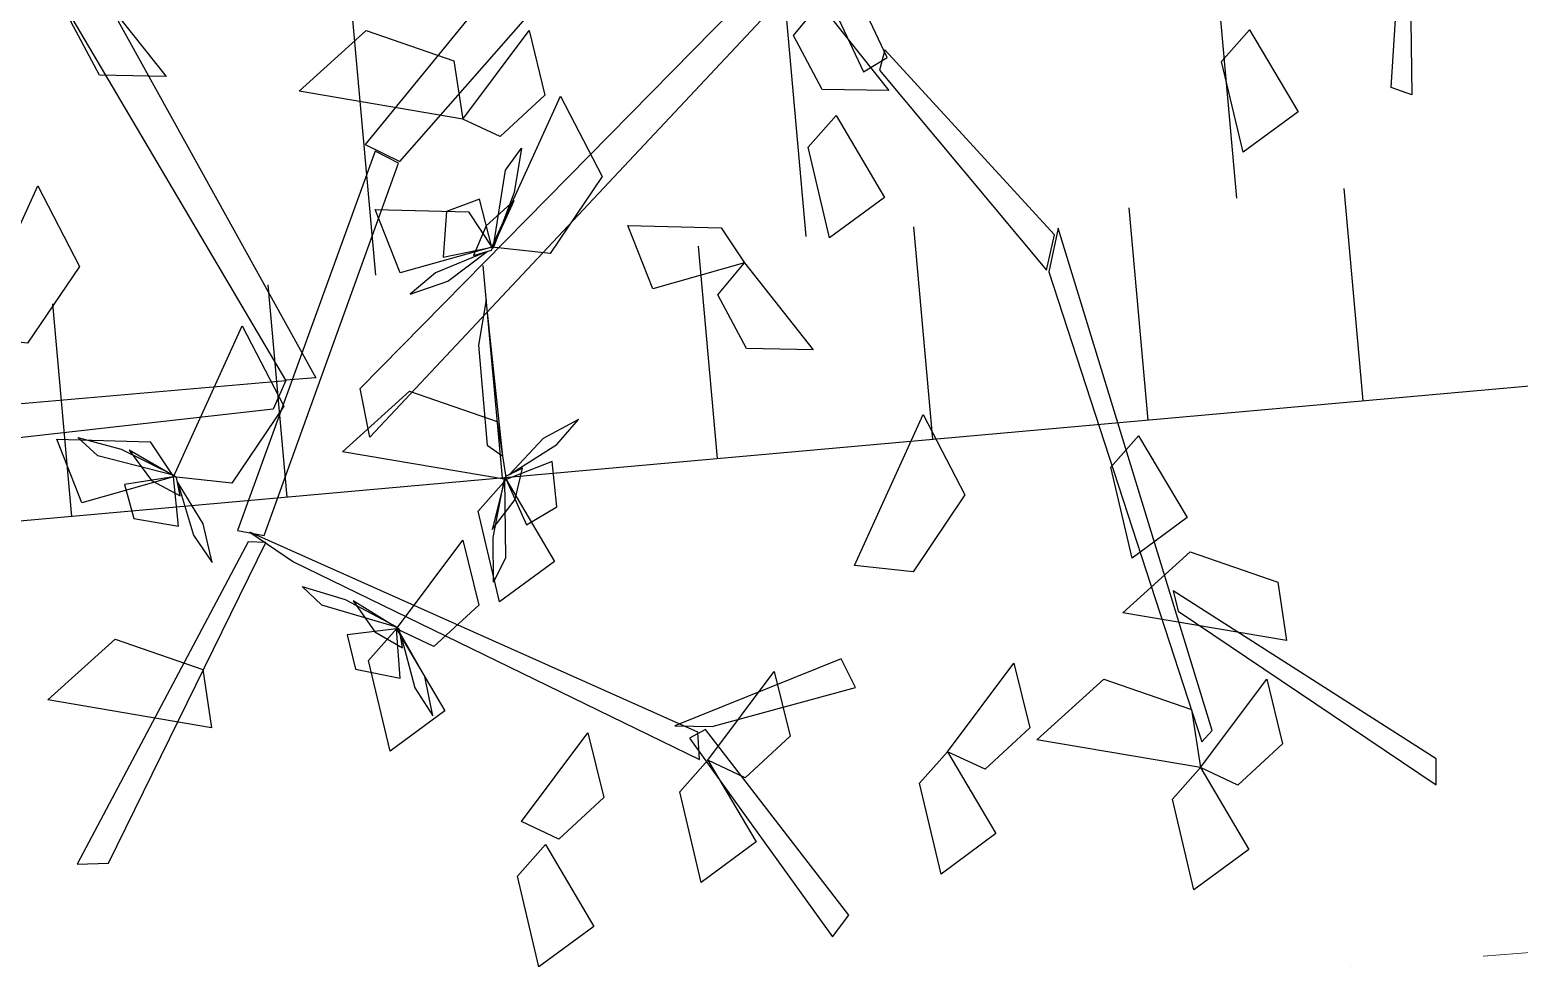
# Model space of a CAD drawing. Header units: metres. Extents: x 1851758 to 1852050, y 5187822 to 5188223.
# Drawn here: x 1851895.196 to 1851897.29, y 5187878.897 to 5187880.204 of the extents above; entities that cross this region are included whole.
import ezdxf

# ---------------------------------------------------------------- set-up
doc = ezdxf.new("R2010")
doc.units = ezdxf.units.M
doc.header["$LTSCALE"] = 2.5
doc.linetypes.add('L8', pattern=[0.225, 0.15, -0.075])
for name, color, linetype in [('PRO_VOI', 7, 'CONTINUOUS'), ('PRO_VOI_PLANCHETTES', 232, 'CONTINUOUS'), ('PRO_VOI_VEG', 81, 'CONTINUOUS'), ('TAL_HACH', 44, 'CONTINUOUS')]:
    doc.layers.add(name, color=color, linetype=linetype)
doc.layers.add('TAL', color=34, linetype='CONTINUOUS', lineweight=25)
doc.layers.add('VOI', color=251, linetype='CONTINUOUS', lineweight=20)

# ---------------------------------------------------------------- blocks, each defined once
blk = doc.blocks.new('arbre4')
at = {"layer": 'PRO_VOI_VEG', "color": 42, "linetype": 'ByBlock', "lineweight": -2, "extrusion": (0.715812, 0.230111, 0.659289), "elevation": 1.31, "flags": 128}
blk.add_lwpolyline([(-1.3064, 2.5579), (-1.9997, 4.5127), (-2.081, 4.4029), (-1.4555, 2.4808), (-1.3064, 2.5579)], close=True, dxfattribs=at)
at = {"layer": 'PRO_VOI_VEG', "color": 42, "linetype": 'ByBlock', "lineweight": -2, "extrusion": (0.117148, 0.690201, 0.714072), "elevation": 0.9423, "flags": 128}
for points in [[(-0.0158, 2.9868), (-0.5345, 4.2377), (-0.5974, 4.1723), (-0.0875, 2.9468), (-0.0158, 2.9868)], [(-0.3516, 3.8619), (0.7588, 5.8409), (0.7985, 5.6534), (-0.3165, 3.7606), (-0.3516, 3.8619)]]:
    blk.add_lwpolyline(points, close=True, dxfattribs=at)
at = {"layer": 'PRO_VOI_VEG', "color": 42, "linetype": 'ByBlock', "lineweight": -2, "extrusion": (0.467607, -0.569947, 0.67565), "elevation": 4.1436, "flags": 128}
blk.add_lwpolyline([(-3.2067, 2.3733), (-2.8223, 4.7475), (-2.7247, 4.5887), (-3.1414, 2.2936), (-3.2067, 2.3733)], close=True, dxfattribs=at)
at = {"layer": 'PRO_VOI_VEG', "linetype": 'ByBlock', "lineweight": -2, "extrusion": (-2.51652e-10, -0.654654, 0.755929), "elevation": 5.8288, "flags": 128}
blk.add_lwpolyline([(-1.9978, 2.3791), (-1.8248, 2.0365), (-2.0115, 2.0611), (-2.0793, 2.2695), (-1.9978, 2.3791)], close=True, dxfattribs=at)
at = {"layer": 'PRO_VOI_VEG', "color": 42, "linetype": 'ByBlock', "lineweight": -2, "extrusion": (-0.89221, -0.02421, 0.450971), "elevation": 1.7248, "flags": 128}
blk.add_lwpolyline([(2.2374, 7.0329), (2.6553, 6.9441), (2.6289, 6.8208), (2.1331, 7.0114), (2.2374, 7.0329)], close=True, dxfattribs=at)
at = {"layer": 'PRO_VOI_VEG', "linetype": 'ByBlock', "lineweight": -2, "extrusion": (-0.095442, 0.360509, 0.92786), "flags": 128}
for points, elevation in [([(1.6, 4.094), (2.0081, 3.8493), (1.773, 3.7431), (1.569, 3.9185), (1.6, 4.094)], 4.489), ([(1.8234, 4.4791), (2.2315, 4.2344), (1.9964, 4.1282), (1.7923, 4.3036), (1.8234, 4.4791)], 2.7729), ([(2.837, 5.3739), (3.245, 5.1292), (3.01, 5.023), (2.8059, 5.1984), (2.837, 5.3739)], 3.9746), ([(-0.0958, 6.0943), (0.3123, 5.8496), (0.0772, 5.7434), (-0.1268, 5.9188), (-0.0958, 6.0943)], 3.6851), ([(0.252, 6.3324), (0.6601, 6.0877), (0.425, 5.9815), (0.221, 6.1569), (0.252, 6.3324)], 3.5894)]:
    blk.add_lwpolyline(points, close=True, dxfattribs=dict(at, elevation=elevation))
at = {"layer": 'PRO_VOI_VEG', "linetype": 'ByBlock', "lineweight": -2, "extrusion": (0.632852, 0.167542, 0.755929), "flags": 128}
for points, elevation in [([(-2.1246, 6.0027), (-1.9516, 5.6602), (-2.1383, 5.6847), (-2.2061, 5.8931), (-2.1246, 6.0027)], 4.4873), ([(-3.4152, 5.7263), (-3.2422, 5.3838), (-3.4289, 5.4083), (-3.4967, 5.6167), (-3.4152, 5.7263)], 3.1695), ([(-4.0553, 4.899), (-3.8824, 4.5565), (-4.0691, 4.5811), (-4.1369, 4.7894), (-4.0553, 4.899)], 3.2871), ([(-4.2579, 4.4124), (-4.0849, 4.0699), (-4.2716, 4.0944), (-4.3394, 4.3028), (-4.2579, 4.4124)], 3.7085), ([(-4.0434, 7.2457), (-3.8704, 6.9032), (-4.0572, 6.9277), (-4.125, 7.1361), (-4.0434, 7.2457)], 5.1543), ([(-4.537, 4.9837), (-4.364, 4.6412), (-4.5507, 4.6658), (-4.6185, 4.8741), (-4.537, 4.9837)], 5.3697)]:
    blk.add_lwpolyline(points, close=True, dxfattribs=dict(at, elevation=elevation))
at = {"layer": 'PRO_VOI_VEG', "linetype": 'ByBlock', "lineweight": -2, "extrusion": (-4.92671e-09, -0.654654, 0.755929), "flags": 128}
for points, elevation in [([(0.0247, 2.5212), (0.1977, 2.1787), (0.011, 2.2032), (-0.0568, 2.4116), (0.0247, 2.5212)], 6.3046), ([(-0.2458, 0.7992), (-0.0728, 0.4567), (-0.2596, 0.4813), (-0.3274, 0.6896), (-0.2458, 0.7992)], 5.4003)]:
    blk.add_lwpolyline(points, close=True, dxfattribs=dict(at, elevation=elevation))
at = {"layer": 'PRO_VOI_VEG', "color": 42, "linetype": 'ByBlock', "lineweight": -2, "extrusion": (-0.708702, 0.594292, 0.380209), "elevation": -0.1795, "flags": 128}
blk.add_lwpolyline([(1.7418, 4.0115), (1.9291, 5.8754), (1.8347, 5.7712), (1.6866, 3.9569), (1.7418, 4.0115)], close=True, dxfattribs=at)
at = {"layer": 'PRO_VOI_VEG', "linetype": 'ByBlock', "lineweight": -2, "extrusion": (0.372929, 1.77869e-09, 0.92786), "elevation": 3.9185, "flags": 128}
blk.add_lwpolyline([(-2.8291, 2.5999), (-2.4211, 2.3552), (-2.6561, 2.249), (-2.8602, 2.4245), (-2.8291, 2.5999)], close=True, dxfattribs=at)
at = {"layer": 'PRO_VOI_VEG', "linetype": 'ByBlock', "lineweight": -2, "extrusion": (0.843665, 0.223353, 0.488205), "flags": 128}
for points, elevation in [([(-2.6258, 6.1114), (-2.8883, 6.0057), (-2.9441, 6.3819), (-2.6832, 6.324), (-2.6258, 6.1114)], 4.0724), ([(-2.4655, 5.2636), (-2.728, 5.1579), (-2.7838, 5.5341), (-2.5229, 5.4763), (-2.4655, 5.2636)], 2.2495), ([(-3.1219, 7.2801), (-3.3844, 7.1744), (-3.4402, 7.5506), (-3.1793, 7.4927), (-3.1219, 7.2801)], 1.9832), ([(-3.5987, 5.0186), (-3.8612, 4.9129), (-3.9171, 5.2891), (-3.6561, 5.2312), (-3.5987, 5.0186)], 2.6876), ([(-3.4152, 5.6727), (-3.6777, 5.567), (-3.7335, 5.9432), (-3.4726, 5.8853), (-3.4152, 5.6727)], 0.5909), ([(-4.0553, 5.725), (-4.3178, 5.6192), (-4.3737, 5.9954), (-4.1127, 5.9376), (-4.0553, 5.725)], 1.4249), ([(-4.2579, 6.596), (-4.5204, 6.4903), (-4.5763, 6.8665), (-4.3153, 6.8086), (-4.2579, 6.596)], 2.6498), ([(-4.537, 6.513), (-4.7995, 6.4072), (-4.8554, 6.7834), (-4.5944, 6.7256), (-4.537, 6.513)], 3.3545), ([(-4.1268, 5.5788), (-4.3893, 5.4731), (-4.4452, 5.8493), (-4.1842, 5.7914), (-4.1268, 5.5788)], 0.7589)]:
    blk.add_lwpolyline(points, close=True, dxfattribs=dict(at, elevation=elevation))
at = {"layer": 'PRO_VOI_VEG', "linetype": 'ByBlock', "lineweight": -2, "extrusion": (0.372929, 2.33268e-10, 0.92786), "elevation": 2.9444, "flags": 128}
blk.add_lwpolyline([(-2.9622, 3.8098), (-2.5541, 3.565), (-2.7892, 3.4588), (-2.9932, 3.6343), (-2.9622, 3.8098)], close=True, dxfattribs=at)
at = {"layer": 'PRO_VOI_VEG', "color": 42, "linetype": 'ByBlock', "lineweight": -2, "extrusion": (0.61949, 0.103981, 0.778087), "elevation": 2.2461, "flags": 128}
for points in [[(-2.2906, 3.9436), (-3.2312, 4.7621), (-3.2626, 4.6739), (-2.3395, 3.8728), (-2.2906, 3.9436)], [(-2.9243, 4.5299), (-2.6846, 6.8004), (-2.5776, 6.6586), (-2.8544, 4.4601), (-2.9243, 4.5299)]]:
    blk.add_lwpolyline(points, close=True, dxfattribs=at)
at = {"layer": 'PRO_VOI_VEG', "color": 6, "linetype": 'ByBlock', "lineweight": -2, "extrusion": (-0.937099, 0.307673, 0.164872), "elevation": 0.7776, "flags": 128}
blk.add_lwpolyline([(2.9866, 4.5535), (2.7646, 4.4466), (2.6941, 4.6259), (2.82, 4.6801), (2.9866, 4.5535)], close=True, dxfattribs=at)
at = {"layer": 'PRO_VOI_VEG', "linetype": 'ByBlock', "lineweight": -2, "extrusion": (-3.21725e-09, -0.872729, 0.488205), "elevation": 4.7174, "flags": 128}
blk.add_lwpolyline([(-0.951, 2.6381), (-1.2135, 2.5324), (-1.2694, 2.9086), (-1.0084, 2.8507), (-0.951, 2.6381)], close=True, dxfattribs=at)
at = {"layer": 'PRO_VOI_VEG', "color": 6, "linetype": 'ByBlock', "lineweight": -2, "extrusion": (-0.67993, 0.547131, 0.488205), "elevation": 1.3471, "flags": 128}
blk.add_lwpolyline([(2.8004, 4.5235), (2.7079, 4.3093), (2.7893, 4.1925), (2.9002, 4.3239), (2.8004, 4.5235)], close=True, dxfattribs=at)
at = {"layer": 'PRO_VOI_VEG', "color": 6, "linetype": 'ByBlock', "lineweight": -2, "extrusion": (0.773757, -0.622632, 0.116747), "elevation": 1.5696, "flags": 128}
blk.add_lwpolyline([(-2.8077, 4.4665), (-2.6562, 4.6919), (-2.7597, 4.9064), (-2.8484, 4.7524), (-2.8077, 4.4665)], close=True, dxfattribs=at)
at = {"layer": 'PRO_VOI_VEG', "linetype": 'ByBlock', "lineweight": -2, "extrusion": (9.90251e-10, -0.872729, 0.488205), "elevation": 5.4695, "flags": 128}
blk.add_lwpolyline([(-0.2458, 3.7736), (-0.5083, 3.6679), (-0.5642, 4.0441), (-0.3032, 3.9862), (-0.2458, 3.7736)], close=True, dxfattribs=at)
at = {"layer": 'PRO_VOI_VEG', "color": 6, "linetype": 'ByBlock', "lineweight": -2, "extrusion": (-0.343079, 0.926999, 0.151559), "elevation": -1.6061, "flags": 128}
blk.add_lwpolyline([(1.8903, 4.894), (2.0475, 4.8479), (2.1378, 5.0037), (2.0259, 5.0864), (1.8903, 4.894)], close=True, dxfattribs=at)
at = {"layer": 'PRO_VOI_VEG', "color": 42, "linetype": 'ByBlock', "lineweight": -2, "extrusion": (-0.69055, 0.517001, 0.505816), "elevation": 0.7271, "flags": 128}
for points in [[(2.0587, 5.7834), (2.9491, 7.8955), (2.9065, 7.9111), (1.9406, 5.6968), (2.0587, 5.7834)], [(2.6735, 7.3969), (2.7007, 9.1258), (2.6383, 9.0488), (2.6323, 7.3121), (2.6735, 7.3969)]]:
    blk.add_lwpolyline(points, close=True, dxfattribs=at)
at = {"layer": 'PRO_VOI_VEG', "linetype": 'ByBlock', "lineweight": -2, "extrusion": (0.372929, 1.77872e-09, 0.92786), "elevation": 5.0784, "flags": 128}
blk.add_lwpolyline([(-3.4013, 4.0843), (-2.9932, 3.8396), (-3.2283, 3.7334), (-3.4323, 3.9089), (-3.4013, 4.0843)], close=True, dxfattribs=at)
at = {"layer": 'PRO_VOI_VEG', "color": 42, "linetype": 'ByBlock', "lineweight": -2, "extrusion": (0.124848, 0.849428, 0.512724), "elevation": -0.4391, "flags": 128}
blk.add_lwpolyline([(0.5482, 5.5351), (0.5064, 6.0797), (0.4602, 6.1345), (0.5351, 5.2847), (0.5482, 5.5351)], close=True, dxfattribs=at)
at = {"layer": 'PRO_VOI_VEG', "linetype": 'ByBlock', "lineweight": -2, "extrusion": (9.90252e-10, -0.872729, 0.488205), "elevation": 5.2168, "flags": 128}
blk.add_lwpolyline([(-1.8958, 2.3588), (-2.1583, 2.2531), (-2.2141, 2.6293), (-1.9532, 2.5714), (-1.8958, 2.3588)], close=True, dxfattribs=at)
at = {"layer": 'PRO_VOI_VEG', "color": 6, "linetype": 'ByBlock', "lineweight": -2, "extrusion": (-0.395699, -0.90346, 0.164872), "elevation": 4.5799, "flags": 128}
blk.add_lwpolyline([(-0.37, 3.9179), (-0.592, 3.811), (-0.6625, 3.9903), (-0.5366, 4.0445), (-0.37, 3.9179)], close=True, dxfattribs=at)
at = {"layer": 'PRO_VOI_VEG', "color": 6, "linetype": 'ByBlock', "lineweight": -2, "extrusion": (0.693632, 0.710806, 0.116747), "elevation": -3.1887, "flags": 128}
blk.add_lwpolyline([(-1.0261, 5.0258), (-0.8745, 5.2513), (-0.978, 5.4657), (-1.0667, 5.3117), (-1.0261, 5.0258)], close=True, dxfattribs=at)
at = {"layer": 'PRO_VOI_VEG', "color": 6, "linetype": 'ByBlock', "lineweight": -2, "extrusion": (0.497589, -0.85407, 0.151559), "elevation": 3.5984, "flags": 128}
blk.add_lwpolyline([(-2.5704, 6.8441), (-2.4133, 6.798), (-2.3229, 6.9538), (-2.4349, 7.0364), (-2.5704, 6.8441)], close=True, dxfattribs=at)
at = {"layer": 'PRO_VOI_VEG', "color": 6, "linetype": 'ByBlock', "lineweight": -2, "extrusion": (-0.609521, -0.624612, 0.488205), "elevation": 5.5284, "flags": 128}
blk.add_lwpolyline([(1.0187, 2.1845), (0.9263, 1.9703), (1.0076, 1.8535), (1.1185, 1.9849), (1.0187, 2.1845)], close=True, dxfattribs=at)
at = {"layer": 'PRO_VOI_VEG', "color": 6, "linetype": 'ByBlock', "lineweight": -2, "extrusion": (-0.955509, -0.253047, 0.151559), "elevation": 3.3624, "flags": 128}
blk.add_lwpolyline([(2.8191, 4.1322), (2.9762, 4.0861), (3.0665, 4.2419), (2.9546, 4.3245), (2.8191, 4.1322)], close=True, dxfattribs=at)
at = {"layer": 'PRO_VOI_VEG', "linetype": 'ByBlock', "lineweight": -2, "extrusion": (0.372929, -1.31216e-09, 0.92786), "elevation": 5.7831, "flags": 128}
blk.add_lwpolyline([(-3.8049, 2.3312), (-3.3969, 2.0864), (-3.6319, 1.9802), (-3.836, 2.1557), (-3.8049, 2.3312)], close=True, dxfattribs=at)
at = {"layer": 'PRO_VOI_VEG', "color": 6, "linetype": 'ByBlock', "lineweight": -2, "extrusion": (-0.869419, 0.480084, 0.116747), "elevation": 0.026, "flags": 128}
blk.add_lwpolyline([(3.5089, 7.3829), (3.6604, 7.6084), (3.5569, 7.8228), (3.4682, 7.6689), (3.5089, 7.3829)], close=True, dxfattribs=at)
at = {"layer": 'PRO_VOI_VEG', "color": 6, "linetype": 'ByBlock', "lineweight": -2, "extrusion": (0.763992, -0.421868, 0.488205), "elevation": 4.3083, "flags": 128}
blk.add_lwpolyline([(-3.5163, 5.9794), (-3.6087, 5.7653), (-3.5273, 5.6484), (-3.4164, 5.7799), (-3.5163, 5.9794)], close=True, dxfattribs=at)
at = {"layer": 'PRO_VOI_VEG', "color": 6, "linetype": 'ByBlock', "lineweight": -2, "extrusion": (0.976083, -0.141702, 0.164872), "elevation": 0.7578, "flags": 128}
blk.add_lwpolyline([(-3.5849, 7.3108), (-3.8069, 7.2039), (-3.8774, 7.3832), (-3.7515, 7.4374), (-3.5849, 7.3108)], close=True, dxfattribs=at)
at = {"layer": 'PRO_VOI_VEG', "color": 42, "linetype": 'ByBlock', "lineweight": -2, "extrusion": (0.777245, 0.333464, 0.533566), "elevation": -0.0008, "flags": 128}
blk.add_lwpolyline([(-2.6382, 5.5886), (-3.2152, 7.1795), (-3.2534, 7.0318), (-2.663, 5.5072), (-2.6382, 5.5886)], close=True, dxfattribs=at)
at = {"layer": 'PRO_VOI_VEG', "color": 42, "linetype": 'ByBlock', "lineweight": -2, "extrusion": (-0.337138, 0.359844, 0.869971), "elevation": 3.3126, "flags": 128}
blk.add_lwpolyline([(3.6593, 3.7129), (3.3029, 5.115), (3.2496, 5.0518), (3.6795, 3.5442), (3.6593, 3.7129)], close=True, dxfattribs=at)
at = {"layer": 'PRO_VOI_VEG', "color": 6, "linetype": 'ByBlock', "lineweight": -2, "extrusion": (-0.424212, -0.890428, 0.164872), "elevation": 4.868, "flags": 128}
blk.add_lwpolyline([(0.4922, 4.5123), (0.2702, 4.4054), (0.1997, 4.5847), (0.3256, 4.6389), (0.4922, 4.5123)], close=True, dxfattribs=at)
at = {"layer": 'PRO_VOI_VEG', "color": 6, "linetype": 'ByBlock', "lineweight": -2, "extrusion": (0.715872, 0.688402, 0.116747), "elevation": -2.9858, "flags": 128}
blk.add_lwpolyline([(-1.8985, 5.6401), (-1.7469, 5.8656), (-1.8505, 6.08), (-1.9392, 5.9261), (-1.8985, 5.6401)], close=True, dxfattribs=at)
at = {"layer": 'PRO_VOI_VEG', "color": 6, "linetype": 'ByBlock', "lineweight": -2, "extrusion": (-0.629064, -0.604925, 0.488205), "elevation": 5.7246, "flags": 128}
blk.add_lwpolyline([(1.8911, 2.801), (1.7987, 2.5868), (1.88, 2.47), (1.991, 2.6014), (1.8911, 2.801)], close=True, dxfattribs=at)
at = {"layer": 'PRO_VOI_VEG', "color": 6, "linetype": 'ByBlock', "lineweight": -2, "extrusion": (-0.963068, -0.222551, 0.151559), "elevation": 2.9058, "flags": 128}
blk.add_lwpolyline([(3.5014, 4.8434), (3.6585, 4.7973), (3.7488, 4.9531), (3.6369, 5.0358), (3.5014, 4.8434)], close=True, dxfattribs=at)
at = {"layer": 'PRO_VOI_VEG', "color": 42, "linetype": 'ByBlock', "lineweight": -2, "extrusion": (0.11427, 0.52295, 0.844669), "elevation": 2.2674, "flags": 128}
blk.add_lwpolyline([(-0.4699, 6.4342), (-0.8545, 6.2418), (-0.8043, 6.1529), (-0.3651, 6.448), (-0.4699, 6.4342)], close=True, dxfattribs=at)
at = {"layer": 'PRO_VOI_VEG', "color": 42, "linetype": 'ByBlock', "lineweight": -2, "extrusion": (-0.429529, 0.712039, 0.555433), "elevation": 0.1677, "flags": 128}
blk.add_lwpolyline([(2.6312, 6.333), (2.6314, 7.5727), (2.5584, 7.5319), (2.5804, 6.3444), (2.6312, 6.333)], close=True, dxfattribs=at)

msp = doc.modelspace()

# ---------------------------------------------------------------- hatches: boundary and pattern name
at = {"layer": 'PRO_VOI_PLANCHETTES'}
h = msp.add_hatch(color=256, dxfattribs=at)
h.dxf.hatch_style = 1
edge = h.paths.add_edge_path()
edge.add_arc((1851926.4252, 5187498.2076), 386.6253, 94.068008, 99.380647, ccw=False)
edge.add_line((1851898.9978, 5187883.8588), (1851897.6403, 5187902.7554))
edge.add_line((1851897.6403, 5187902.7554), (1851897.6702, 5187902.7575))
edge.add_line((1851897.6702, 5187902.7575), (1851899.0298, 5187883.831))
edge.add_line((1851899.0298, 5187883.831), (1851899.001, 5187883.8289))
edge.add_arc((1851926.4252, 5187498.2076), 386.5953, 94.067849, 99.380857)
edge.add_line((1851863.4115, 5187879.6328), (1851863.408, 5187879.6626))
h = msp.add_hatch(color=256, dxfattribs=at)
h.dxf.hatch_style = 1
edge = h.paths.add_edge_path()
edge.add_arc((1851926.4252, 5187498.2076), 385.1553, 94.067373, 99.391014, ccw=False)
edge.add_line((1851899.1063, 5187882.3928), (1851938.5438, 5187885.1975))
edge.add_line((1851938.5438, 5187885.1975), (1851938.7524, 5187882.2942))
edge.add_line((1851938.7524, 5187882.2942), (1851938.7225, 5187882.2918))
edge.add_line((1851938.7225, 5187882.2918), (1851938.5161, 5187885.1654))
edge.add_line((1851938.5161, 5187885.1654), (1851899.1052, 5187882.3626))
edge.add_arc((1851926.4252, 5187498.2076), 385.1253, 94.067849, 99.391226)
edge.add_line((1851863.5824, 5187878.1711), (1851863.5789, 5187878.2009))

# ---------------------------------------------------------------- linework, layer by layer
at = {"layer": 'PRO_VOI', "color": 34, "flags": 128}
msp.add_lwpolyline([(1851898.1914, 5187884.6027, 0.030026), (1851863.484, 5187879.6752)], format="xyb", dxfattribs=at)
at = {"layer": 'PRO_VOI_PLANCHETTES', "flags": 128}
for points in [[(1851863.408, 5187879.6626, -0.023185), (1851898.9978, 5187883.8588), (1851897.6403, 5187902.7554), (1851897.6702, 5187902.7575), (1851899.0298, 5187883.831), (1851899.001, 5187883.8289, 0.023187), (1851863.4115, 5187879.6328)], [(1851863.5789, 5187878.2009, -0.023233), (1851899.1063, 5187882.3928), (1851938.5438, 5187885.1975), (1851938.7524, 5187882.2942), (1851938.7225, 5187882.2918), (1851938.5161, 5187885.1654), (1851899.1052, 5187882.3626, 0.023232), (1851863.5824, 5187878.1711)]]:
    msp.add_lwpolyline(points, format="xyb", close=True, dxfattribs=at)
at = {"layer": 'TAL', "flags": 128}
msp.add_lwpolyline([(1851864.6997, 5187876.7301), (1851868.8459, 5187877.4413), (1851887.0809, 5187878.7879), (1851898.8439, 5187879.8401)], dxfattribs=at)
at = {"layer": 'TAL_HACH'}
for p, q in [((1851896.893, 5187879.9668), (1851896.8396, 5187880.5644)), ((1851896.2875, 5187879.9126), (1851896.2341, 5187880.5102)), ((1851895.6821, 5187879.8585), (1851895.6286, 5187880.4561)), ((1851897.0711, 5187879.6815), (1851897.0444, 5187879.9803)), ((1851896.7684, 5187879.6544), (1851896.7416, 5187879.9533)), ((1851896.4656, 5187879.6274), (1851896.4389, 5187879.9262)), ((1851896.1629, 5187879.6003), (1851896.1362, 5187879.8991)), ((1851895.8602, 5187879.5732), (1851895.8334, 5187879.872)), ((1851895.5574, 5187879.5461), (1851895.5307, 5187879.8449)), ((1851895.2547, 5187879.519), (1851895.228, 5187879.8178))]:
    msp.add_line(p, q, dxfattribs=at)
at = {"layer": 'VOI', "linetype": 'L8', "flags": 128}
msp.add_lwpolyline([(1851976.6693, 5187885.3047), (1851970.013, 5187884.7629), (1851956.2715, 5187883.692), (1851953.8325, 5187883.4922), (1851936.7382, 5187882.1342), (1851919.7918, 5187880.7585), (1851910.7776, 5187880.0076), (1851904.8873, 5187879.5294), (1851887.0287, 5187878.0595), (1851868.9293, 5187876.6098), (1851862.6631, 5187876.1318), (1851857.1947, 5187875.6892), (1851855.6144, 5187875.5574)], dxfattribs=at)

# ---------------------------------------------------------------- block references
at = {"layer": 'PRO_VOI_VEG', "xscale": 0.5, "yscale": 0.5, "zscale": 0.5, "rotation": 4.640794973699927}
msp.add_blockref('arbre4', (1851896.2047, 5187881.3462), dxfattribs=at)

doc.saveas('drawing.dxf')
